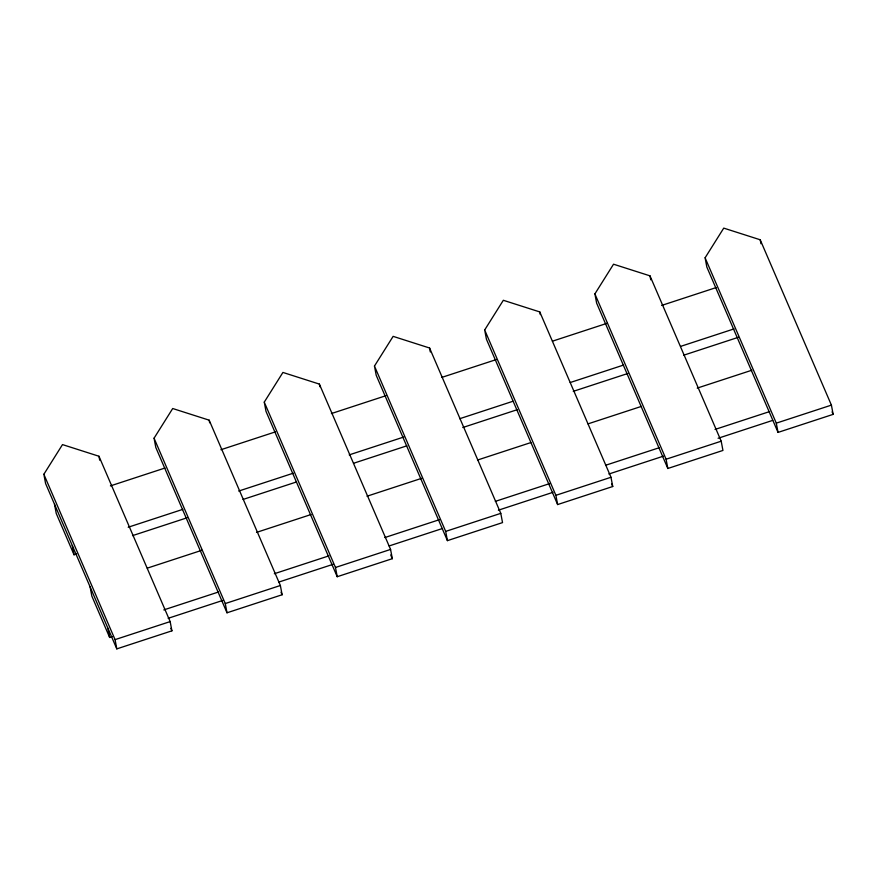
<?xml version="1.0" encoding="UTF-8"?>
<svg xmlns="http://www.w3.org/2000/svg" width="877" height="877" viewBox="0 0 877 877"><rect width="100%" height="100%" fill="white"/><g stroke="black" fill="none" stroke-linecap="round" stroke-linejoin="round"><path stroke-width="1.32" d="M43.85 474.282L62.497 444.595L98.958 456.248L170.16 621.596L171.903 630.837L116.805 648.881L45.593 483.534L43.85 474.282L115.062 639.629L116.805 648.881M154.056 438.204L172.703 408.518L209.165 420.171L280.366 585.507L282.109 594.759L227.011 612.793L155.799 447.456L154.056 438.204L225.268 603.551L227.011 612.793M264.262 402.126L282.92 372.44L319.371 384.093L390.572 549.43L392.326 558.682L337.217 576.715L266.005 411.379L264.262 402.126L335.474 567.474L337.217 576.715M374.468 366.049L393.126 336.362L429.577 348.005L500.789 513.352L502.532 522.604L447.423 540.638L376.211 375.29L374.468 366.049L445.68 531.396L447.423 540.638M484.674 329.971L503.332 300.285L539.783 311.927L610.995 477.274L612.738 486.516L557.629 504.56L486.428 339.213L484.674 329.971L555.886 495.319L557.629 504.56M594.891 293.894L613.538 264.207L649.989 275.849L721.201 441.197L722.944 450.438L667.836 468.482L596.634 303.135L594.891 293.894L666.092 459.23L667.836 468.482M705.097 257.805L723.744 228.119L760.195 239.772L831.407 405.119L833.15 414.361L778.042 432.405L706.84 267.057L705.097 257.805L776.298 423.152L778.042 432.405M110.403 485.902L165.008 468.022M220.905 449.726L275.51 431.846M331.418 413.549L386.023 395.67M441.92 377.362L496.525 359.493M552.433 341.186L607.027 323.317M661.631 305.437L716.235 287.557M128.206 527.23L182.811 509.362M238.708 491.054L293.313 473.185M349.221 454.878L403.815 437.009M459.723 418.702L513.023 401.249M570.225 382.525L623.536 365.073M680.738 346.349L734.038 328.897M54.495 504.198L56.238 513.451L74.041 554.779L76.639 553.935M132.548 535.628L187.152 517.759M243.05 499.452L296.36 481.999M353.563 463.275L406.862 445.823M462.771 427.527L517.375 409.647M573.273 391.35L627.877 373.47M683.786 355.174L738.39 337.294M147.303 568.143L201.907 550.274M256.512 532.394L311.116 514.514M367.014 496.218L421.618 478.338M477.526 460.041L530.826 442.589M588.028 423.865L641.339 406.413M697.237 388.105L751.841 370.237M163.802 609.91L218.406 592.03M274.315 573.733L328.919 555.854M384.817 537.557L439.421 519.677M495.33 501.37L549.934 483.501M605.832 465.194L659.142 447.752M715.04 429.445L769.644 411.565M90.101 586.877L91.844 596.119L109.647 637.458L112.245 636.603M168.154 618.307L222.758 600.427M278.656 582.131L333.26 564.251M389.169 545.943L442.468 528.502M498.377 510.195L552.981 492.315M608.879 474.018L663.483 456.139M718.088 438.27L772.692 420.39M115.062 639.629L170.16 621.596M225.268 603.551L280.366 585.507M335.474 567.474L390.572 549.43M445.68 531.396L500.789 513.352M555.886 495.319L610.995 477.274M666.092 459.23L721.201 441.197M776.298 423.152L831.407 405.119M832.076 411.861L833.15 414.361M611.653 484.016L612.738 486.516M390.703 554.922L392.326 558.682M281.035 592.249L282.109 594.759M170.829 628.338L171.903 630.837M760.195 239.772L760.94 243.729M649.989 275.849L650.734 279.818M539.783 311.927L540.276 314.569M429.577 348.005L430.322 351.973M319.371 384.093L319.864 386.735M209.165 420.171L209.658 422.813M98.958 456.248L99.704 460.206M107.904 628.206L109.647 637.458M72.298 545.538L74.041 554.779"/></g></svg>
